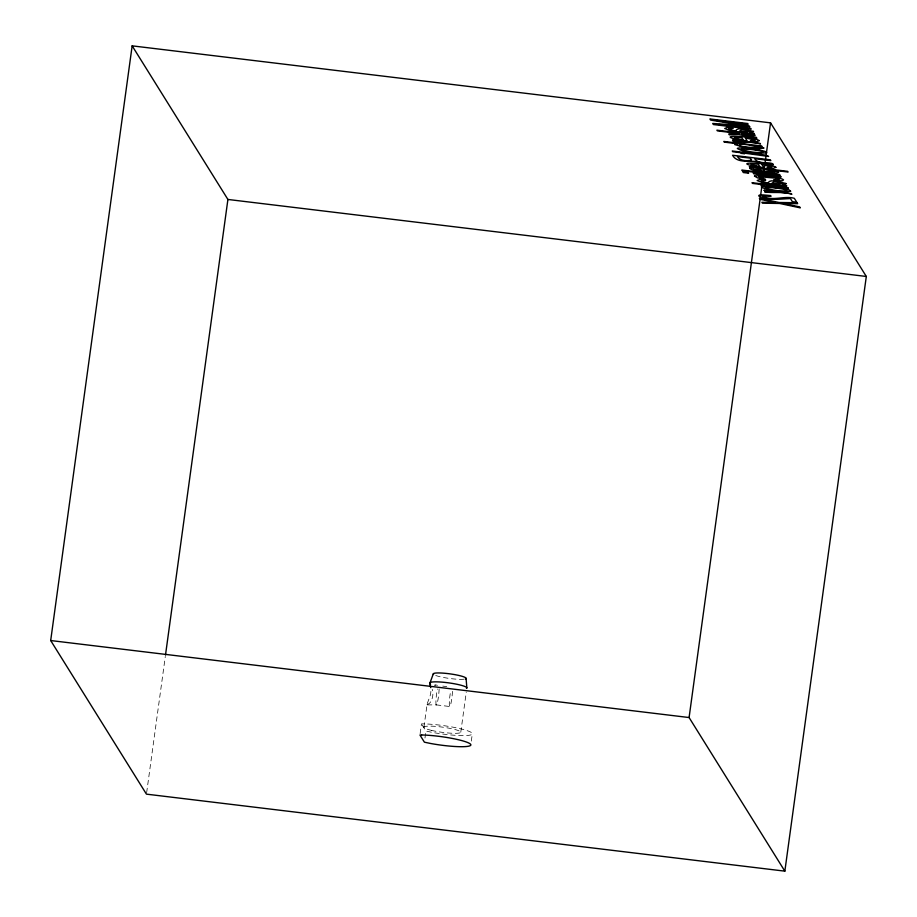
<?xml version="1.0" encoding="UTF-8"?>
<svg xmlns="http://www.w3.org/2000/svg" width="917" height="917" viewBox="0 0 917 917"><rect width="100%" height="100%" fill="white"/><g stroke="black" fill="none" stroke-linecap="round" stroke-linejoin="round"><path stroke-width="0.69" stroke-dasharray="4.58 3.44" d="M146.64 792.735L165.301 656.48M420.135 733.623L421.465 723.903L423.195 723.868A30.33 4.218 7.8 0 1 471.98 732.992A30.33 4.218 7.8 0 1 431.85 732.305L425.935 731.067L421.465 723.903M423.906 727.238L427.219 703.534A8.242 1.123 -81.1 0 0 427.643 702.388A9.044 2.121 -80.3 0 0 428.308 700.76L430.199 695.602A9.583 4.058 -78.4 0 0 430.921 690.455L430.83 688.541M424.984 738.013L425.935 731.067M460.781 732.213L466.272 692.083M471.315 741.085L472.266 734.15M427.047 704.325C431.758 704.336 434.234 693.928 432.194 689.309M427.276 704.898L436.435 704.886M442.739 686.111L446.751 686.604M436.32 704.886L449.697 706.503M434.967 684.701L437.466 685.32M439.117 688.976A9.709 1.1 -83.1 0 1 438.509 696.221L438.383 697.184A9.709 1.1 -83.1 0 1 435.999 703.912A9.709 1.1 -83.1 0 1 437.42 688.988M463.979 679.21A16.563 2.304 7.8 0 1 449.594 678.465A16.563 2.304 7.8 0 1 435.288 675.336M435.632 685.607A18.604 2.591 7.8 0 1 434.349 685.251M452.459 691.361A9.709 1.1 -83.1 0 1 451.886 697.837L451.76 698.8A9.709 1.1 -83.1 0 1 449.399 705.735A9.709 1.1 -83.1 0 1 450.637 691.372M431.471 730.379A18.604 2.591 7.8 0 0 460.678 732.465A18.604 2.591 7.8 0 0 434.876 726.333A18.604 2.591 7.8 0 0 431.471 730.379"/><path stroke-width="1.38" d="M50.687 640.536L132.151 45.85L770.555 122.855L866.313 276.464L784.849 871.15L146.445 794.145L50.687 640.536L689.091 717.541L784.849 871.15M165.496 655.059L227.909 199.459L132.151 45.85M689.091 717.541L770.555 122.855M429.97 682.947L433.271 673.938M227.909 199.459L866.313 276.464M430.532 684.598L429.901 683.474L430.715 687.647M466.088 678.362L466.845 687.933M430.325 683.532A18.604 2.591 7.8 0 1 448.505 682.844A18.604 2.591 7.8 0 1 466.444 688.403M433.592 674.453A16.563 2.304 7.8 0 1 450.591 673.949A16.563 2.304 7.8 0 1 465.309 678.958M754.485 176.053L757.465 177.864L765.592 179.342L758.691 176.637L776.252 178.219A5.754 0.802 7.8 0 1 779.267 179.113C779.805 180.798 774.854 179.457 773.696 179.675L774.131 180.374L778.739 180.741A9.571 1.33 7.8 0 0 782.717 180.626L783.531 179.824L782.086 178.964L774.086 177.119L759.723 175.548L754.485 176.053M763.769 148.015L758.13 148.783L743.63 147.179L734.689 144.565L737.956 143.786L724.258 142.124L723.822 141.436L761.706 145.998L762.119 146.663L758.6 146.239L763.769 148.015M741.349 149.07C755.161 155.237 780.516 151.993 743.985 148.795A6.385 0.883 7.8 0 0 741.349 149.07M762.898 196.089C772.206 201.706 784.024 195.401 794.305 198.29L796.747 202.198L792.368 201.671L790.431 198.565C779.943 198.943 768.354 201.132 758.657 195.894L759.368 195.046L762.978 194.897L770.647 195.562L771.094 196.295L762.898 196.089M765.328 187.538C779.141 193.705 804.507 190.461 767.965 187.263A6.385 0.883 7.8 0 0 765.328 187.538M759.654 147.477C730.643 148.061 733.852 140.072 759.654 147.477M759.242 140.599L756.926 141.608L750.84 141.367L750.393 140.668L755.276 140.175L745.28 137.871L747.217 140.989C707.156 135.166 749.04 134.604 759.242 140.599M775.885 167.295L773.57 168.304L767.483 168.063L767.036 167.364L771.919 166.871L761.924 164.567L763.872 167.685C723.8 161.873 765.684 161.312 775.885 167.295M774.716 171.468L764.618 171.33L753.682 168.934L764.297 169.141L774.716 171.468M753.51 131.475L749.888 132.449L753.923 133.252L754.382 134.065L729.909 130.569L724.717 128.483L727.055 127.52L732.763 127.933L733.176 128.598L728.614 128.942C730.597 129.985 735.927 132.254 736.832 129.457L738.815 128.804L744.524 129.148L753.51 131.475M751.504 159.982C747.825 161.266 739.767 161.128 737.463 156.601L750.37 158.16L751.504 159.982M785.961 183.526L782.339 184.5L786.362 185.303L786.832 186.105L762.359 182.609L757.167 180.534L759.494 179.56L765.202 179.984L765.626 180.649L761.064 180.993C763.047 182.036 768.377 184.306 769.271 181.509L771.266 180.844L776.974 181.199L785.961 183.526M749.682 131.165L746.816 131.91L739.515 131.165L741.842 129.687L749.682 131.165M782.132 183.217L779.255 183.962L771.954 183.217L774.292 181.738L782.132 183.217M749.831 168.201C750.576 171.892 792.128 175.456 774.028 170.333L788.093 172.029L787.646 171.319L749.269 166.688L753.35 167.822L749.831 168.201M733.313 141.47C739.595 143.281 751.757 140.909 760.514 144.084L760.067 143.361L732.545 140.049L737.715 141.298L733.313 141.47M764.64 191.71C770.91 193.51 783.072 191.149 791.829 194.324L791.382 193.602L763.861 190.289L769.042 191.538L764.64 191.71M768.526 156.44L744.18 153.116L744.604 153.792L740.833 153.345L740.409 152.658L732.717 151.729L732.27 151.007L764.388 154.927L768.526 156.44M788.276 188.123L763.93 184.798L764.354 185.475L760.571 185.016L760.147 184.34L752.467 183.411L752.02 182.689L784.127 186.61L788.276 188.123M766.623 152.795C757.236 153.62 745.349 153.105 737.302 148.485A11.52 1.605 7.8 0 1 740.512 147.924L759.643 149.998L765.133 151.431L766.623 152.795M790.603 191.263C781.227 192.089 769.329 191.584 761.282 186.953A11.52 1.605 7.8 0 1 764.491 186.392L783.622 188.466L789.113 189.899L790.603 191.263M734.494 137.252L735.4 138.329L743.091 139.808L741.612 137.447L734.494 137.252M751.138 163.96L752.055 165.037L759.734 166.504L758.256 164.143L751.138 163.96M754.141 161.392C747.068 160.991 736.523 162.584 732.568 155.271L770.326 159.833L770.819 160.624L754.634 158.664C758.176 164.579 767.139 161.552 772.756 163.707L773.352 164.682L754.141 161.392M744.776 134.169L741.612 134.34L756.319 137.344L756.88 138.261L738.586 134.467L729.302 134.845L728.728 133.939L739.285 133.515L717.358 130.867L716.922 130.18L754.68 134.73L755.115 135.418L744.776 134.169M421.671 734.976L419.94 735.01L424.411 742.185L430.325 743.423A30.33 4.218 7.8 0 0 470.455 744.111A30.33 4.218 7.8 0 0 421.671 734.976M797.079 202.726L779.026 202.485L759.402 198.301L760.01 199.298L775.392 202.531L761.867 202.267L762.451 203.207L779.633 203.471L800.266 207.861L799.658 206.875L783.152 203.425L797.664 203.689L797.079 202.726M749.682 126.706L718.871 124.529L750.714 128.357L751.183 129.114L713.426 124.552L712.727 123.44L743.607 125.618L710.641 120.093L709.93 118.958L747.687 123.508L748.157 124.265L716.303 120.402L749.2 125.927L749.682 126.706M779.542 174.597L741.784 170.046L742.22 170.757L779.977 175.307L779.542 174.597M748.134 172.465L742.896 171.834L743.343 172.556L748.593 173.187L748.134 172.465M780.654 176.385L753.247 173.084L753.705 173.806L781.101 177.119L780.654 176.385"/></g></svg>
